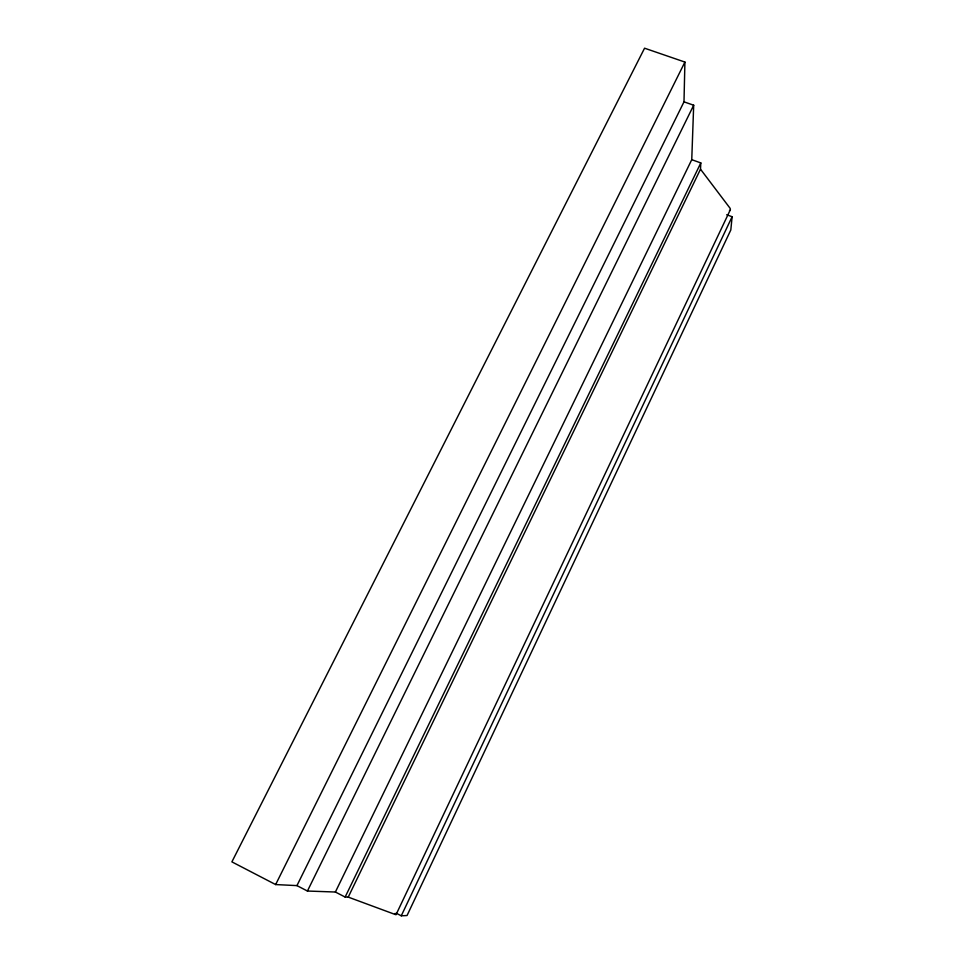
<?xml version="1.0" encoding="UTF-8"?>
<svg xmlns="http://www.w3.org/2000/svg" width="964" height="964" viewBox="0 0 964 964"><rect width="100%" height="100%" fill="white"/><g stroke="black" fill="none" stroke-linecap="round" stroke-linejoin="round"><path stroke-width="1.45" d="M296.948 885.615L683.994 101.835L684.91 62.07L644.567 48.2L231.89 861.864L275.644 884.566L296.948 885.615L307.432 891.037L335.388 892.025L345.136 897.05L348.233 897.11L394.818 914.342A6.628 0.615 26.3 0 0 394.842 913.523M335.388 892.025L691.754 159.675L693.682 105.221L683.994 101.835M348.233 897.11L700.503 169.194L700.804 162.928L691.754 159.675M726.711 214.755L732.11 216.731L730.82 229.962L407.049 915.535L401.277 915.8L396.132 913.161M396.096 914.547L730.182 210.068M401.277 915.8L732.11 216.731M345.136 897.05L700.804 162.928M307.432 891.037L693.682 105.221M275.644 884.566L684.91 62.07M700.503 169.194L729.929 208.067A5.82 2.723 24.6 0 1 729.447 210.694"/></g></svg>
